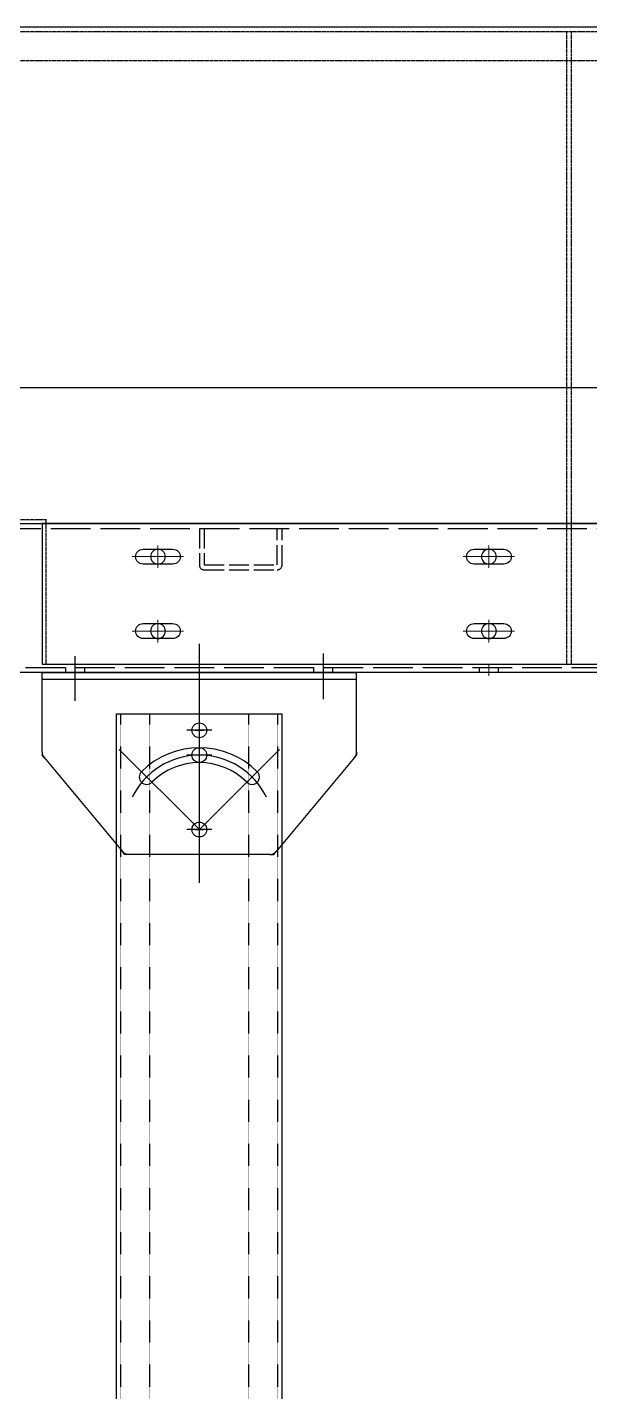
# Model space of a CAD drawing. Header units: millimetres. Extents: x 845401 to 948039, y 511594 to 550263.
# Drawn here: x 904703 to 905043, y 544839 to 545664 of the extents above; entities that cross this region are included whole.
import ezdxf

# ---------------------------------------------------------------- set-up
doc = ezdxf.new("R2010")
doc.units = ezdxf.units.MM
for name, pattern in [('ACAD_ISO02W100', [15, 12, -3]), ('CENTER', [0]), ('DASHED', [0.75, 0.5, -0.25])]:
    doc.linetypes.add(name, pattern=pattern)
for name, color, linetype in [('00', 7, 'Continuous'), ('2细线层', 4, 'Continuous'), ('3中心线层', 1, 'CENTER'), ('4虚线层', 6, 'DASHED'), ('虚线', 4, 'ACAD_ISO02W100')]:
    doc.layers.add(name, color=color, linetype=linetype)
doc.layers.add('中心线', color=1, linetype='CENTER', lineweight=9)
doc.layers.add('粗实线', color=7, linetype='Continuous', lineweight=30)

# ---------------------------------------------------------------- blocks, each defined once
blk = doc.blocks.new('A$C13691031')
at = {"layer": '虚线'}
for p, q in [((5, 40), (5, 18)), ((8, 40), (8, 18)), ((52, 18), (52, 40)), ((55, 18), (55, 40)), ((8, 18), (52, 18)), ((8, 15), (52, 15))]:
    blk.add_line(p, q, dxfattribs=at)
for centre, start, end in [((8, 18), 180, 270), ((52, 18), 270, 0)]:
    blk.add_arc(centre, 3, start, end, dxfattribs=at)
blk = doc.blocks.new('A$C055B7571')
at = {"layer": '中心线', "ltscale": 4}
for p, q in [((1750, 65.18), (1750, 78.82)), ((1950, 65.18), (1950, 78.82)), ((1743.18, 72), (1756.82, 72)), ((1943.18, 72), (1956.82, 72)), ((1750, 20.18), (1750, 33.82)), ((1950, 20.18), (1950, 33.82)), ((1743.18, 27), (1756.82, 27)), ((1943.18, 27), (1956.82, 27)), ((1750, 0), (1750, 7)), ((1850, 0), (1850, 7)), ((2000, 0), (2000, 7))]:
    blk.add_line(p, q, dxfattribs=at)
at = {"layer": '粗实线'}
for p, q in [((2360, 92), (0, 92)), ((0, 2), (2090, 2))]:
    blk.add_line(p, q, dxfattribs=at)
for centre in [(1750, 72), (1950, 72), (1750, 27), (1950, 27)]:
    blk.add_circle(centre, 4.5, dxfattribs=at)
at = {"layer": '虚线', "color": 4, "ltscale": 2}
for p, q in [((2344.74, 89), (15.26, 89)), ((2060, 5), (0, 5))]:
    blk.add_line(p, q, dxfattribs=at)
at = {"layer": '虚线'}
for p, q in [((1744.25, 2), (1744.25, 5)), ((1755.75, 2), (1755.75, 5)), ((1844.25, 2), (1844.25, 5)), ((1855.75, 2), (1855.75, 5)), ((1994.25, 2), (1994.25, 5)), ((2005.75, 2), (2005.75, 5))]:
    blk.add_line(p, q, dxfattribs=at)
at = {"layer": '虚线', "ltscale": 2, "extrusion": (0, 0, -1), "zscale": -1}
blk.add_blockref('A$C13691031', (-1930, 49), dxfattribs=at)
blk = doc.blocks.new('A$C12C21AB3')
at = {"color": 0, "linetype": 'ByBlock', "lineweight": -2}
blk.add_blockref('A$C055B7571', (0, 43), dxfattribs=at)
blk = doc.blocks.new('GZSF23SWW2')
at = {"layer": '中心线', "ltscale": 3}
for p, q in [((-12.5, 0), (18.5, 0)), ((3, -6.5), (3, 6.5))]:
    blk.add_line(p, q, dxfattribs=at)
at = {"layer": '粗实线'}
blk.add_lwpolyline([(-6, 4.5), (12, 4.5, -0.414214), (16.5, 0), (16.5, 0, -0.414214), (12, -4.5), (-6, -4.5, -0.414214), (-10.5, 0), (-10.5, 0, -0.414214)], format="xyb", close=True, dxfattribs=at)
blk = doc.blocks.new('A$C1f7890fa')
at = {"layer": '粗实线'}
for p, q in [((6.44, 172, -0.13), (2506.44, 172, -0.13)), ((6.44, 90, -0.13), (2026.44, 90, -0.13)), ((2506.44, 90, -0.13), (2026.44, 90, -0.13)), ((2026.44, 90, -0.13), (2026.44, 5, -0.13))]:
    blk.add_line(p, q, dxfattribs=at)
at = {"layer": '粗实线', "elevation": -0.13}
blk.add_lwpolyline([(2026.44, 5), (6.44, 5), (6.44, 390), (2506.44, 390)], dxfattribs=at)
at = {"layer": '虚线', "color": 4, "linetype": 'DASHED'}
for p, q in [((2506.44, 387.5, -0.13), (6.44, 387.5, -0.13)), ((1706.44, 370, -0.13), (1706.44, 387.5, -0.13)), ((1709.44, 370, -0.13), (1709.44, 387.5, -0.13)), ((2506.44, 370, -0.13), (6.44, 370, -0.13)), ((1706.44, 5, -0.13), (1706.44, 370, -0.13)), ((1709.44, 5, -0.13), (1709.44, 370, -0.13)), ((2506.44, 92.5, -0.13), (2023.94, 92.5, -0.13)), ((2023.94, 5, -0.13), (2023.94, 92.5, -0.13))]:
    blk.add_line(p, q, dxfattribs=at)
at = {"extrusion": (0, 0, -1), "zscale": -1}
for p in [(-1759.44, 70, 0.13), (-1959.44, 70, 0.13), (-1759.44, 25, 0.13), (-1959.44, 25, 0.13)]:
    blk.add_blockref('GZSF23SWW2', p, dxfattribs=at)
blk = doc.blocks.new('A$C36980DBC')
for p, q in [((0, 127.1), (190, 127.1)), ((0, 78.91), (0, 127.1)), ((190, 78.91), (190, 127.1)), ((0, 123.1), (190, 123.1)), ((92.5, 92.1), (97.5, 92.1)), ((95, 89.6), (95, 94.6)), ((1.16, 75.71), (48.5, 18.9)), ((188.84, 75.71), (141.5, 18.9)), ((95, 29.6), (95, 34.6)), ((92.5, 32.1), (97.5, 32.1)), ((137.66, 17.1), (52.34, 17.1))]:
    blk.add_line(p, q)
for centre in [(95, 92.1), (95, 32.1)]:
    blk.add_circle(centre, 4.5)
for centre, radius, start, end in [((5, 78.91), 5, 180, 219.80557), ((95, 32.1), 49.5, 45, 135), ((185, 78.91), 5, 320.19443, 0), ((63.18, 63.92), 4.5, 135, 315), ((95, 32.1), 40.5, 45, 135), ((126.82, 63.92), 4.5, 225, 45), ((52.34, 22.1), 5, 219.80557, 270), ((137.66, 22.1), 5, 270, 320.19443)]:
    blk.add_arc(centre, radius, start, end)
at = {"layer": '2细线层'}
for p, q in [((0, 78.91), (0, 77.1)), ((1.16, 75.71), (0, 77.1)), ((188.84, 75.71), (190, 77.1)), ((190, 78.91), (190, 77.1)), ((50, 17.1), (48.5, 18.9)), ((52.34, 17.1), (50, 17.1)), ((137.66, 17.1), (140, 17.1)), ((140, 17.1), (141.5, 18.9))]:
    blk.add_line(p, q, dxfattribs=at)
at = {"layer": '3中心线层'}
for p, q in [((95, 0), (95, 144.32)), ((20, 109.92), (20, 136.84)), ((170, 110.99), (170, 138.46)), ((95, 32.1), (46.54, 80.56)), ((95, 32.1), (143.46, 80.56))]:
    blk.add_line(p, q, dxfattribs=at)
blk.add_arc((95, 32.1), 45, 25.70181, 154.29819, dxfattribs=at)
blk = doc.blocks.new('G$C9582CECF')
for p, q in [((0, -220.25, -2.29), (0, 771.54, -2.29)), ((0, 771.54, -2.29), (100, 771.54, -2.29)), ((100, -220.25, -2.29), (100, 771.54, -2.29))]:
    blk.add_line(p, q)
for centre in [(50, 761.54, -2.29), (50, 746.54, -2.29), (50, 701.54, -2.29)]:
    blk.add_circle(centre, 4.5)
at = {"layer": '3中心线层'}
for p, q in [((50, 754.04, -2.29), (50, 769.04, -2.29)), ((57.5, 761.54, -2.29), (42.5, 761.54, -2.29)), ((50, 739.04, -2.29), (50, 754.04, -2.29)), ((57.5, 746.54, -2.29), (42.5, 746.54, -2.29)), ((57.5, 701.54, -2.29), (42.5, 701.54, -2.29)), ((50, 694.04, -2.29), (50, 709.04, -2.29))]:
    blk.add_line(p, q, dxfattribs=at)
at = {"layer": '4虚线层', "ltscale": 0.01}
for p, q in [((2.5, -210.25, -2.29), (2.5, 771.54, -2.29)), ((20, -210.25, -2.29), (20, 771.54, -2.29)), ((80, -210.25, -2.29), (80, 771.54, -2.29)), ((97.5, -210.25, -2.29), (97.5, 771.54, -2.29))]:
    blk.add_line(p, q, dxfattribs=at)

msp = doc.modelspace()

# ---------------------------------------------------------------- block references
at = {"color": 0, "linetype": 'ByBlock', "lineweight": -2, "xscale": -1}
msp.add_blockref('A$C12C21AB3', (906732.25, 545228.6, -5.99), dxfattribs=at)
at = {"color": 0, "linetype": 'ByBlock', "lineweight": -2}
msp.add_blockref('A$C36980DBC', (904712.25, 545146.5, -5.99), dxfattribs=at)
msp.add_blockref('G$C9582CECF', (904757.25, 544477.07, -3.7))
at = {"layer": '00', "linetype": 'Continuous', "xscale": -1, "rotation": 7.188893246543454e-09}
msp.add_blockref('A$C1f7890fa', (906738.69, 545273.6, -5.87), dxfattribs=at)

doc.saveas('drawing.dxf')
